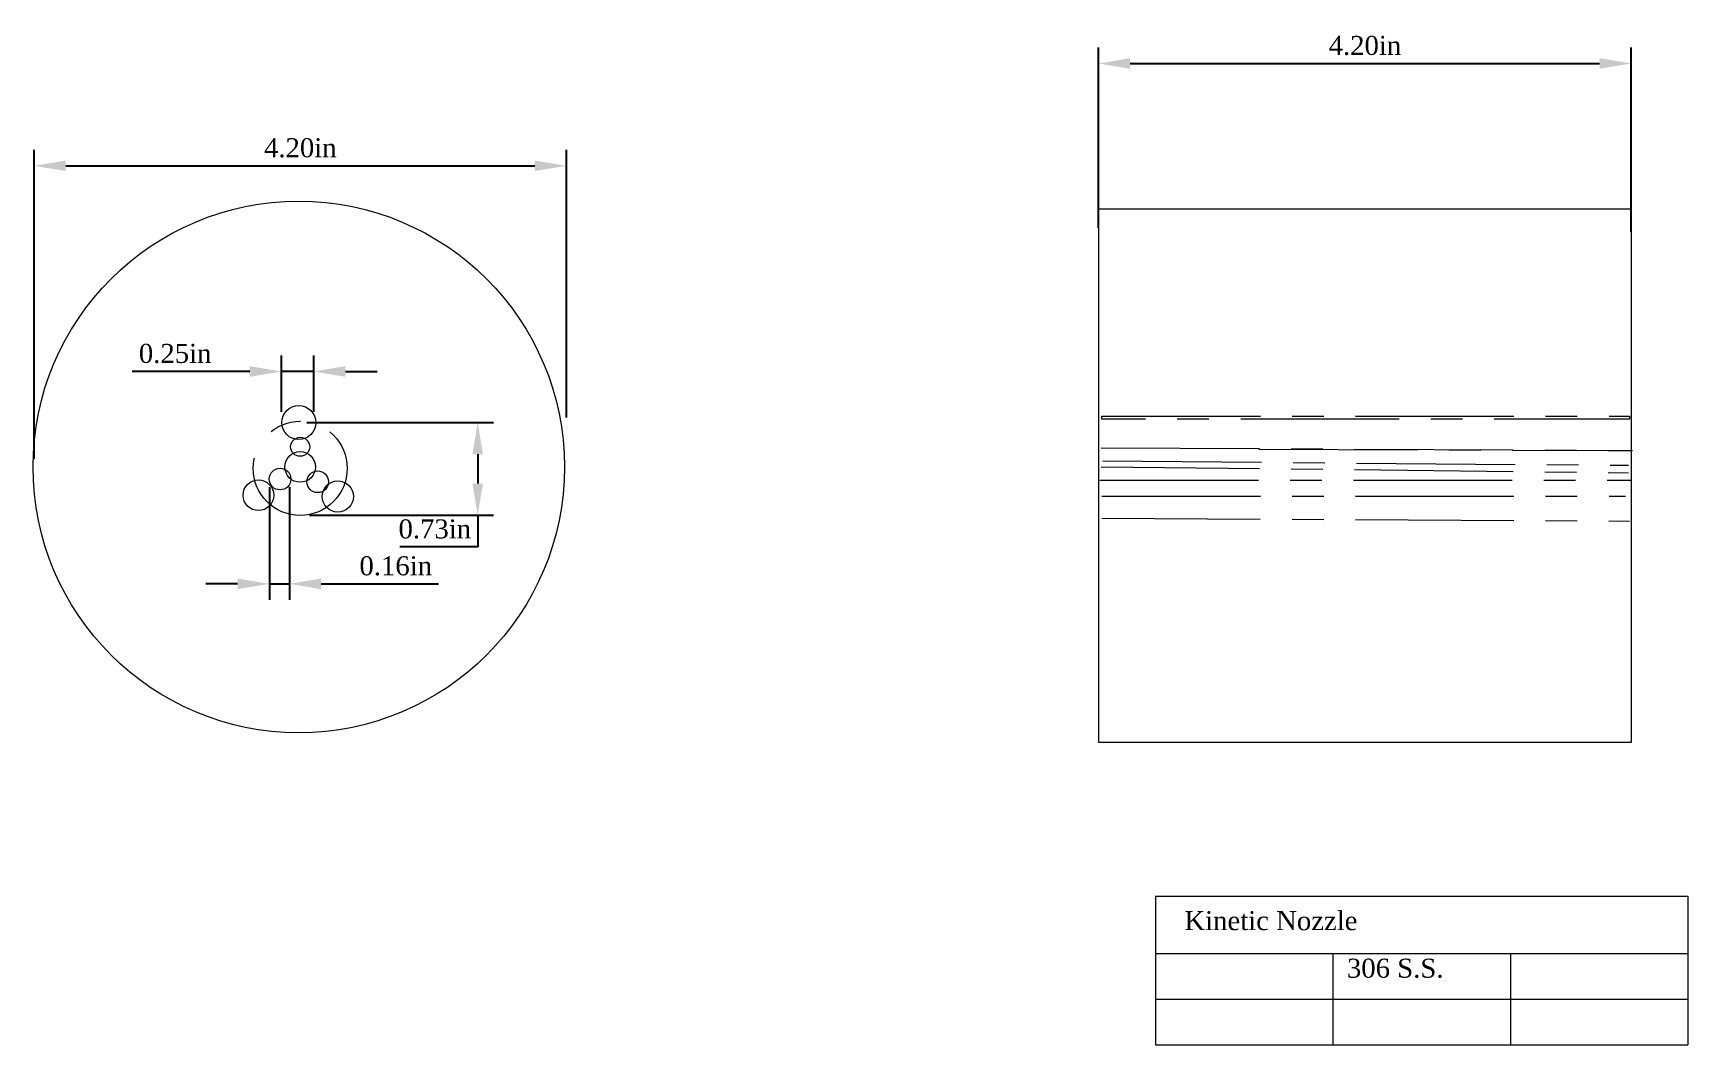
# Model space of a CAD drawing. Header units: inches. Extents: x 1.5 to 14.6, y 2 to 10.
import ezdxf
from ezdxf.enums import TextEntityAlignment as Align

# ---------------------------------------------------------------- set-up
doc = ezdxf.new("R2010")
doc.units = ezdxf.units.IN
doc.header["$MEASUREMENT"] = 0
doc.linetypes.add('CENTER', pattern=[2, 1.25, -0.25, 0.25, -0.25])
doc.layers.get('0').update_dxf_attribs({"lineweight": 0})
doc.layers.get('Defpoints').update_dxf_attribs({"lineweight": 0})
doc.styles.get("Standard").update_dxf_attribs({"font": ''})
doc.styles.get('Standard').set_extended_font_data('Times New Roman')
doc.dimstyles.get("Standard").update_dxf_attribs({"dimtxt": 0.15, "dimasz": 0.25, "dimexe": 0.125, "dimexo": 0.0625, "dimgap": 0.0625, "dimtad": 1, "dimtih": 1, "dimtoh": 1, "dimrnd": 0.01, "dimzin": 3, "dimdsep": 46, "dimtxsty": 'Standard', "dimcen": 0.09, "dimazin": 0, "dimtfac": 1, "dimtmove": 0, "dimatfit": 3, "dimfxl": 1, "dimfrac": 2, "dimtolj": 1, "dimtzin": 0, "dimarcsym": 0})

# ---------------------------------------------------------------- blocks, each defined once
blk = doc.blocks.new('*D2')
at = {"color": 0, "linetype": 'Continuous', "lineweight": -2}
for p, q in [((1.507, 6.628), (1.507, 9.065)), ((5.706, 6.956), (5.706, 9.065)), ((1.757, 8.94), (5.456, 8.94))]:
    blk.add_line(p, q, dxfattribs=at)
at = {"color": 0}
for points in [[(1.757, 8.982), (1.757, 8.899), (1.507, 8.94)], [(5.456, 8.899), (5.456, 8.982), (5.706, 8.94)]]:
    blk.add_solid(points, dxfattribs=at)
at = {"layer": 'Defpoints', "color": 0}
for p in [(5.706, 8.94), (5.706, 6.894), (1.507, 6.565)]:
    blk.add_point(p, dxfattribs=at)
at = {"color": 0, "insert": (3.607, 9.081), "char_height": 0.15, "attachment_point": 5}
blk.add_mtext('\\A1;4.20in', dxfattribs=at)
blk = doc.blocks.new('*D3')
at = {"color": 0, "linetype": 'Continuous', "lineweight": -2}
for p, q in [((3.458, 6.999), (3.458, 7.443)), ((3.713, 6.999), (3.713, 7.443)), ((3.208, 7.318), (2.282, 7.318)), ((3.713, 7.318), (3.458, 7.318)), ((3.963, 7.318), (4.213, 7.318))]:
    blk.add_line(p, q, dxfattribs=at)
at = {"color": 0}
for points in [[(3.208, 7.276), (3.208, 7.36), (3.458, 7.318)], [(3.963, 7.36), (3.963, 7.276), (3.713, 7.318)]]:
    blk.add_solid(points, dxfattribs=at)
at = {"layer": 'Defpoints', "color": 0}
for p in [(3.458, 7.318), (3.458, 6.936), (3.713, 6.936)]:
    blk.add_point(p, dxfattribs=at)
at = {"color": 0, "insert": (2.62, 7.459), "char_height": 0.15, "attachment_point": 5}
blk.add_mtext('\\A1;0.25in', dxfattribs=at)
blk = doc.blocks.new('*D4')
at = {"color": 0, "linetype": 'Continuous', "lineweight": -2}
for p, q in [((3.659, 6.915), (5.131, 6.915)), ((5.006, 6.665), (5.006, 6.434)), ((3.68, 6.184), (5.131, 6.184)), ((5.006, 6.184), (5.006, 5.934)), ((5.006, 5.934), (4.392, 5.934))]:
    blk.add_line(p, q, dxfattribs=at)
at = {"color": 0}
for points in [[(5.048, 6.665), (4.965, 6.665), (5.006, 6.915)], [(4.965, 6.434), (5.048, 6.434), (5.006, 6.184)]]:
    blk.add_solid(points, dxfattribs=at)
at = {"layer": 'Defpoints', "color": 0}
for p in [(3.596, 6.915), (3.617, 6.184), (5.006, 6.184)]:
    blk.add_point(p, dxfattribs=at)
at = {"color": 0, "insert": (4.668, 6.075), "char_height": 0.15, "attachment_point": 5}
blk.add_mtext('\\A1;0.73in', dxfattribs=at)
blk = doc.blocks.new('*D5')
at = {"color": 0, "linetype": 'Continuous', "lineweight": -2}
for p, q in [((3.363, 6.407), (3.363, 5.518)), ((3.522, 6.407), (3.522, 5.518)), ((3.113, 5.643), (2.863, 5.643)), ((3.363, 5.643), (3.522, 5.643)), ((3.772, 5.643), (4.698, 5.643))]:
    blk.add_line(p, q, dxfattribs=at)
at = {"color": 0}
for points in [[(3.113, 5.601), (3.113, 5.685), (3.363, 5.643)], [(3.772, 5.685), (3.772, 5.601), (3.522, 5.643)]]:
    blk.add_solid(points, dxfattribs=at)
at = {"layer": 'Defpoints', "color": 0}
for p in [(3.363, 6.47), (3.522, 6.47), (3.522, 5.643)]:
    blk.add_point(p, dxfattribs=at)
at = {"color": 0, "insert": (4.36, 5.784), "char_height": 0.15, "attachment_point": 5}
blk.add_mtext('\\A1;0.16in', dxfattribs=at)
blk = doc.blocks.new('*T6')
at = {"color": 0, "linetype": 'Continuous', "lineweight": -2}
for p, q in [((0, 0), (1.4, 0)), ((0, 0), (0, -0.453)), ((1.4, 0), (2.8, 0)), ((2.8, 0), (4.2, 0)), ((0, -0.453), (1.4, -0.453)), ((0, -0.453), (0, -0.813)), ((1.4, -0.453), (2.8, -0.453)), ((1.4, -0.453), (1.4, -0.813)), ((2.8, -0.453), (4.2, -0.453)), ((2.8, -0.453), (2.8, -0.813)), ((0, -0.813), (1.4, -0.813)), ((0, -0.813), (0, -1.173)), ((1.4, -0.813), (2.8, -0.813)), ((1.4, -0.813), (1.4, -1.173)), ((2.8, -0.813), (4.2, -0.813)), ((2.8, -0.813), (2.8, -1.173)), ((0, -1.173), (1.4, -1.173)), ((1.4, -1.173), (2.8, -1.173)), ((2.8, -1.173), (4.2, -1.173))]:
    blk.add_line(p, q, dxfattribs=at)
at = {"color": 0, "lineweight": -2}
for p, q in [((4.2, 0), (4.2, -0.453)), ((4.2, -0.453), (4.2, -0.813)), ((4.2, -0.813), (4.2, -1.173))]:
    blk.add_line(p, q, dxfattribs=at)
blk = doc.blocks.new('*D7')
at = {"color": 0, "linetype": 'Continuous', "lineweight": -2}
for p, q in [((9.902, 8.45), (9.902, 9.872)), ((14.105, 8.419), (14.105, 9.872)), ((10.152, 9.747), (13.855, 9.747))]:
    blk.add_line(p, q, dxfattribs=at)
at = {"color": 0}
for points in [[(10.152, 9.789), (10.152, 9.706), (9.902, 9.747)], [(13.855, 9.706), (13.855, 9.789), (14.105, 9.747)]]:
    blk.add_solid(points, dxfattribs=at)
at = {"layer": 'Defpoints', "color": 0}
for p in [(14.105, 9.747), (9.902, 8.387), (14.105, 8.356)]:
    blk.add_point(p, dxfattribs=at)
at = {"color": 0, "insert": (12.004, 9.888), "char_height": 0.15, "attachment_point": 5}
blk.add_mtext('\\A1;4.20in', dxfattribs=at)

msp = doc.modelspace()

# ---------------------------------------------------------------- linework, layer by layer
at = {"color": 7, "linetype": 'CENTER', "lineweight": 0}
for p, q in [((9.923, 6.717), (14.114, 6.694)), ((11.167, 6.706), (14.069, 6.694)), ((9.923, 6.567), (14.084, 6.52)), ((9.938, 6.613), (14.084, 6.578)), ((9.914, 6.462), (14.105, 6.462)), ((9.929, 6.335), (14.06, 6.335)), ((9.929, 6.161), (14.09, 6.138))]:
    msp.add_line(p, q, dxfattribs=at)
at = {"color": 7, "linetype": 'Continuous', "lineweight": 0, "flags": 128}
msp.add_lwpolyline([(9.905, 8.601), (14.105, 8.601), (14.105, 4.393), (9.905, 4.393)], close=True, dxfattribs=at)
at = {"color": 7, "linetype": 'CENTER', "lineweight": 0, "flags": 128}
msp.add_lwpolyline([(9.929, 6.966), (14.09, 6.966), (14.09, 6.943), (9.929, 6.943)], close=True, dxfattribs=at)
at = {"color": 7, "linetype": 'Continuous', "lineweight": 0}
for centre, radius in [((3.595, 6.565), 2.096), ((3.595, 6.915), 0.134), ((3.606, 6.724), 0.075), ((3.606, 6.565), 0.121), ((3.447, 6.47), 0.0855), ((3.744, 6.448), 0.0855), ((3.277, 6.342), 0.121), ((3.903, 6.332), 0.124)]:
    msp.add_circle(centre, radius, dxfattribs=at)
at = {"color": 7, "linetype": 'CENTER', "lineweight": 0}
msp.add_circle((3.606, 6.554), 0.371, dxfattribs=at)

# ---------------------------------------------------------------- block references
msp.add_blockref('*T6', (10.351, 3.18))

# ---------------------------------------------------------------- texts
at = {"color": 7, "linetype": 'Continuous'}
for s, p in [('Kinetic Nozzle', (10.58, 3.062)), ('306 S.S.', (11.862, 2.687))]:
    msp.add_text(s, height=0.15, dxfattribs=at).set_placement(p, align=Align.TOP_LEFT)

# ---------------------------------------------------------------- dimensions: what is measured, and where the dimension line sits
for base, p1, p2, picture, middle in [((14.105, 9.747), (9.902, 8.387), (14.105, 8.356), '*D7', (12.004, 9.888)), ((5.706, 8.94), (1.507, 6.565), (5.706, 6.894), '*D2', (3.607, 9.081))]:
    dim = msp.add_linear_dim(base=base, p1=p1, p2=p2, dimstyle='Standard', override={"dimpost": 'in'}, dxfattribs=at)
    dim.commit()
    dim.dimension.update_dxf_attribs({"geometry": picture, "text_midpoint": middle})
for p1, p2, distance, picture, middle in [((3.7127, 6.9364), (3.4583, 6.9364), -0.3817, '*D3', (2.6201, 7.459)), ((3.363, 6.47), (3.522, 6.47), -0.827, '*D5', (4.36, 5.784))]:
    dim = msp.add_aligned_dim(p1=p1, p2=p2, distance=distance, dimstyle='Standard', override={"dimpost": 'in'}, dxfattribs=at)
    dim.commit()
    dim.dimension.update_dxf_attribs({"geometry": picture, "text_midpoint": middle})
dim = msp.add_linear_dim(base=(5.006, 6.184), p1=(3.596, 6.915), p2=(3.617, 6.184), angle=270, dimstyle='Standard', override={"dimpost": 'in'}, dxfattribs=at)
dim.commit()
dim.dimension.update_dxf_attribs({"geometry": '*D4', "text_midpoint": (4.668, 6.075)})

doc.saveas('drawing.dxf')
